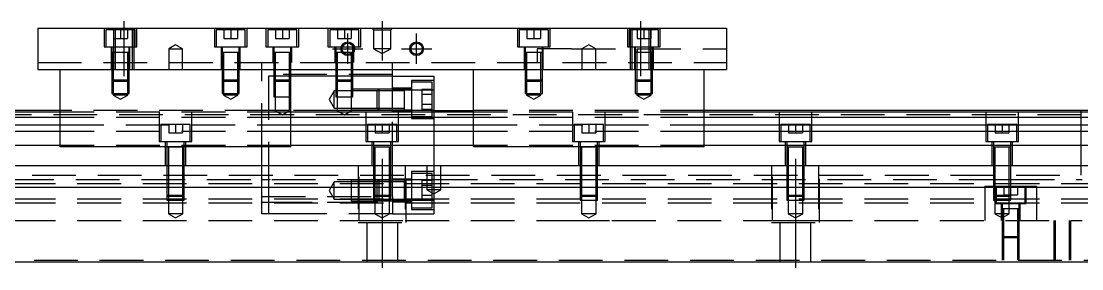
# Model space of a CAD drawing. Extents: x -20 to 752, y -280 to 102.
# Drawn here: x 155.2 to 463.1, y -226.9 to -154.9 of the extents above; entities that cross this region are included whole.
import ezdxf

# ---------------------------------------------------------------- set-up
doc = ezdxf.new("R2010")
doc.units = 0
doc.linetypes.add('CENTER', pattern=[50.8, 31.75, -6.35, 6.35, -6.35])
doc.linetypes.add('DASHED', pattern=[19.05, 12.7, -6.35])
doc.layers.get('0').update_dxf_attribs({"linetype": 'CONTINUOUS'})
doc.layers.add('CENTER', color=1, linetype='CENTER')

msp = doc.modelspace()

# ---------------------------------------------------------------- linework, layer by layer
at = {"color": 7, "linetype": 'CONTINUOUS'}
for p, q in [((160, -156.93), (160, -168.93)), ((160, -156.93), (360, -156.93)), ((360, -156.93), (360, -168.93)), ((248.770162, -164.03), (248.32967, -164.03)), ((251.500006, -164.03), (251.229838, -164.03)), ((160, -168.93), (360, -168.93)), ((166.5, -191.43), (166.5, -168.93)), ((233.5, -191.43), (233.5, -168.93)), ((263, -181.43), (263, -168.93)), ((286.5, -191.43), (286.5, -168.93)), ((353.5, -191.43), (353.5, -168.93)), ((263, -170.93), (275, -170.93)), ((275, -170.93), (275, -181.43)), ((166.5, -181.43), (0, -181.43)), ((166.5, -180.93), (28, -180.93)), ((286.5, -181.43), (233.5, -181.43)), ((275, -180.93), (286.5, -180.93)), ((463, -180.93), (353.5, -180.93)), ((520, -181.43), (353.5, -181.43)), ((463, -180.93), (462.995, -180.93)), ((463, -180.930502), (463, -180.93)), ((463.005, -180.93), (463, -180.93)), ((472, -180.93), (463, -180.93)), ((463, -181.43), (463, -180.93)), ((166.5, -182.969608), (0, -182.969608)), ((286.5, -182.969608), (233.5, -182.969608)), ((520, -182.969608), (353.5, -182.969608)), ((0, -185.090392), (166.5, -185.090392)), ((166.5, -187.000532), (0, -187.000532)), ((233.5, -185.090392), (286.5, -185.090392)), ((286.5, -187.000532), (233.5, -187.000532)), ((353.5, -185.090392), (520, -185.090392)), ((520, -187.000532), (353.5, -187.000532)), ((166.5, -191.111934), (0, -191.111934)), ((233.5, -191.43), (166.5, -191.43)), ((286.5, -191.111934), (233.5, -191.111934)), ((353.5, -191.43), (286.5, -191.43)), ((520, -191.111934), (353.5, -191.111934)), ((0, -196.93), (520, -196.93)), ((274.5, -199.68), (275, -199.68)), ((0, -203.23), (520, -203.23)), ((266.5, -204.019994), (266.5, -203.23)), ((266.5, -207.180006), (266.5, -206.63)), ((0, -224.93), (520, -224.93))]:
    msp.add_line(p, q, dxfattribs=at)
at = {"color": 3, "linetype": 'DASHED'}
for p, q in [((179.25, -156.93), (179.25, -162.43)), ((182.000006, -156.93), (182.000006, -168.93)), ((182.5, -156.93), (182.5, -168.93)), ((187.5, -168.93), (187.5, -156.93)), ((187.999994, -168.93), (187.999994, -156.93)), ((188.75, -162.43), (188.75, -156.93)), ((211.25, -156.93), (211.25, -162.43)), ((220.75, -162.43), (220.75, -156.93)), ((226.25, -156.93), (226.25, -162.43)), ((235.75, -162.43), (235.75, -156.93)), ((244.25, -156.93), (244.25, -162.43)), ((253.75, -162.43), (253.75, -156.93)), ((257.5, -157.43), (257, -156.93)), ((262.5, -157.43), (263, -156.93)), ((299.25, -156.93), (299.25, -162.43)), ((308.75, -162.43), (308.75, -156.93)), ((331.25, -156.93), (331.25, -162.43)), ((332.000006, -156.93), (332.000006, -168.93)), ((332.5, -156.93), (332.5, -168.93)), ((337.5, -168.93), (337.5, -156.93)), ((337.999994, -168.93), (337.999994, -156.93)), ((340.75, -162.43), (340.75, -156.93)), ((188.25, -157.43), (179.75, -157.43)), ((179.75, -157.43), (179.75, -162.43)), ((182, -157.43), (182, -159.93)), ((182, -159.93), (184, -159.93)), ((184, -157.43), (184, -159.93)), ((184, -159.93), (186, -159.93)), ((186, -157.43), (186, -159.93)), ((188.25, -162.43), (188.25, -157.43)), ((220.25, -157.43), (211.75, -157.43)), ((211.75, -157.43), (211.75, -162.43)), ((214, -157.43), (214, -159.93)), ((214, -159.93), (216, -159.93)), ((216, -157.43), (216, -159.93)), ((216, -159.93), (218, -159.93)), ((218, -157.43), (218, -159.93)), ((220.25, -162.43), (220.25, -157.43)), ((235.25, -157.43), (226.75, -157.43)), ((226.75, -157.43), (226.75, -162.43)), ((229, -157.43), (229, -159.93)), ((229, -159.93), (231, -159.93)), ((231, -157.43), (231, -159.93)), ((231, -159.93), (233, -159.93)), ((233, -157.43), (233, -159.93)), ((235.25, -162.43), (235.25, -157.43)), ((253.25, -157.43), (244.75, -157.43)), ((244.75, -157.43), (244.75, -162.43)), ((247, -157.43), (247, -159.93)), ((247, -159.93), (249, -159.93)), ((249, -157.43), (249, -159.93)), ((249, -159.93), (251, -159.93)), ((251, -157.43), (251, -159.93)), ((253.25, -162.43), (253.25, -157.43)), ((257.5, -157.43), (257.5, -162.93)), ((257.5, -157.43), (262.5, -157.43)), ((262.5, -162.93), (262.5, -157.43)), ((308.25, -157.43), (299.75, -157.43)), ((299.75, -157.43), (299.75, -162.43)), ((302, -157.43), (302, -159.93)), ((302, -159.93), (304, -159.93)), ((304, -157.43), (304, -159.93)), ((304, -159.93), (306, -159.93)), ((306, -157.43), (306, -159.93)), ((308.25, -162.43), (308.25, -157.43)), ((340.25, -157.43), (331.75, -157.43)), ((331.75, -157.43), (331.75, -162.43)), ((334, -157.43), (334, -159.93)), ((334, -159.93), (336, -159.93)), ((336, -157.43), (336, -159.93)), ((336, -159.93), (338, -159.93)), ((338, -157.43), (338, -159.93)), ((340.25, -162.43), (340.25, -157.43)), ((179.25, -162.43), (188.75, -162.43)), ((181.25, -162.43), (181.25, -168.93)), ((181.5, -162.43), (181.5, -164.03)), ((186.5, -164.03), (186.5, -162.43)), ((186.75, -168.93), (186.75, -162.43)), ((200, -161.7753), (198, -162.93)), ((198, -162.93), (200, -162.93)), ((198, -162.93), (198, -168.93)), ((202, -162.93), (200, -161.7753)), ((200, -162.93), (202, -162.93)), ((202, -168.93), (202, -162.93)), ((211.25, -162.43), (220.75, -162.43)), ((213.25, -162.43), (213.25, -168.93)), ((213.5, -162.43), (213.5, -164.03)), ((218.5, -164.03), (218.5, -162.43)), ((218.75, -168.93), (218.75, -162.43)), ((226.25, -162.43), (235.75, -162.43)), ((228.25, -162.43), (228.25, -166.93)), ((228.5, -162.43), (228.5, -164.03)), ((233.5, -164.03), (233.5, -162.43)), ((233.75, -166.93), (233.75, -162.43)), ((244.25, -162.43), (253.75, -162.43)), ((246.25, -162.43), (246.25, -166.93)), ((246.5, -162.43), (246.5, -164.03)), ((251.5, -163.617386), (251.5, -162.43)), ((251.75, -166.93), (251.75, -162.43)), ((262.5, -162.93), (257.5, -162.93)), ((257.5, -162.93), (260, -164.373376)), ((260, -164.373376), (262.5, -162.93)), ((299.25, -162.43), (308.75, -162.43)), ((301.25, -162.43), (301.25, -168.93)), ((301.5, -162.43), (301.5, -164.03)), ((305, -162.93), (305, -166.93)), ((315, -162.93), (305, -162.93)), ((306.5, -164.03), (306.5, -162.43)), ((306.75, -168.93), (306.75, -162.43)), ((315, -162.93), (360, -162.93)), ((320, -161.7753), (318, -162.93)), ((318, -162.93), (320, -162.93)), ((318, -162.93), (318, -168.93)), ((322, -162.93), (320, -161.7753)), ((320, -162.93), (322, -162.93)), ((322, -168.93), (322, -162.93)), ((331.25, -162.43), (340.75, -162.43)), ((333.25, -162.43), (333.25, -168.93)), ((333.5, -162.43), (333.5, -164.03)), ((334, -166.93), (334, -162.93)), ((334, -162.93), (334, -164.03)), ((338.5, -164.03), (338.5, -162.43)), ((338.75, -168.93), (338.75, -162.43)), ((181.5, -164.025), (181.5, -164.03)), ((181.5, -164.03), (181.757448, -164.03)), ((181.757468, -164.03), (181.5, -164.03)), ((181.5, -164.03), (181.5, -164.035)), ((181.5, -164.03), (181.5, -168.92998)), ((186.242552, -164.03), (181.757468, -164.03)), ((181.9, -164.03), (181.9, -168.92998)), ((186.1, -168.92998), (186.1, -164.03)), ((186.5, -164.03), (186.242552, -164.03)), ((186.242602, -164.03), (186.5, -164.03)), ((186.5, -164.03), (186.5, -164.025)), ((186.5, -164.035), (186.5, -164.03)), ((186.5, -168.92998), (186.5, -164.03)), ((213.5, -164.025), (213.5, -164.03)), ((213.5, -164.03), (213.757448, -164.03)), ((213.757468, -164.03), (213.5, -164.03)), ((213.5, -164.03), (213.5, -164.035)), ((213.5, -164.03), (213.5, -168.92998)), ((218.242552, -164.03), (213.757468, -164.03)), ((213.9, -164.03), (213.9, -168.92998)), ((218.1, -168.92998), (218.1, -164.03)), ((218.5, -164.03), (218.242552, -164.03)), ((218.242602, -164.03), (218.5, -164.03)), ((218.5, -164.03), (218.5, -164.025)), ((218.5, -164.035), (218.5, -164.03)), ((218.5, -168.92998), (218.5, -164.03)), ((228.5, -164.025), (228.5, -164.03)), ((228.5, -164.03), (228.757448, -164.03)), ((228.757468, -164.03), (228.5, -164.03)), ((228.5, -164.03), (228.5, -166.92998)), ((228.5, -164.03), (228.5, -164.035)), ((233.5, -164.03), (228.757468, -164.03)), ((228.9, -164.03), (228.9, -166.92998)), ((232.5, -164.025), (232.5, -164.03)), ((232.757468, -164.03), (232.5, -164.03)), ((232.5, -164.03), (232.5, -164.035)), ((233.1, -166.92998), (233.1, -164.03)), ((233.5, -164.03), (233.5, -164.025)), ((233.5, -166.92998), (233.5, -164.03)), ((233.5, -164.035), (233.5, -164.03)), ((246.5, -164.025), (246.5, -164.03)), ((246.5, -164.03), (246.757448, -164.03)), ((246.757468, -164.03), (246.5, -164.03)), ((246.5, -164.03), (246.5, -164.035)), ((246.5, -164.03), (246.5, -166.92998)), ((248.329928, -164.03), (246.757468, -164.03)), ((246.9, -164.03), (246.9, -166.92998)), ((248.770318, -164.03), (248.329928, -164.03)), ((251.230084, -164.03), (248.770318, -164.03)), ((251.1, -164.159838), (251.1, -164.03)), ((251.1, -164.60033), (251.1, -164.159838)), ((251.1, -166.92998), (251.1, -164.60033)), ((251.5, -164.03), (251.230084, -164.03)), ((251.242602, -164.03), (251.5, -164.03)), ((251.5, -164.03), (251.5, -163.617386)), ((251.5, -164.03), (251.5, -164.025)), ((251.5, -164.035), (251.5, -164.03)), ((251.5, -164.252876), (251.5, -164.03)), ((251.5, -166.92998), (251.5, -164.252876)), ((301.5, -164.025), (301.5, -164.03)), ((301.757468, -164.03), (301.5, -164.03)), ((301.5, -164.03), (301.5, -164.035)), ((301.5, -164.03), (301.5, -168.92998)), ((306.242552, -164.03), (301.757468, -164.03)), ((301.9, -164.03), (301.9, -168.92998)), ((306.1, -168.92998), (306.1, -164.03)), ((306.5, -164.03), (306.242552, -164.03)), ((306.5, -164.03), (306.5, -164.025)), ((306.5, -164.035), (306.5, -164.03)), ((306.5, -168.92998), (306.5, -164.03)), ((333.5, -164.025), (333.5, -164.03)), ((333.757468, -164.03), (333.5, -164.03)), ((333.5, -164.03), (333.5, -168.92998)), ((333.5, -164.03), (333.5, -164.035)), ((338.242552, -164.03), (333.757468, -164.03)), ((333.9, -164.03), (333.9, -168.92998)), ((338.1, -168.92998), (338.1, -164.03)), ((338.5, -164.03), (338.242552, -164.03)), ((338.5, -164.03), (338.5, -164.025)), ((338.5, -168.92998), (338.5, -164.03)), ((338.5, -164.035), (338.5, -164.03)), ((160, -166.93), (360, -166.93)), ((181.5, -168.93), (181.5, -172.03)), ((181.500006, -168.93), (181.500006, -172.030006)), ((181.9, -168.93), (181.9, -172.43)), ((186.1, -172.43), (186.1, -168.93)), ((186.499994, -172.030006), (186.499994, -168.93)), ((186.5, -172.03), (186.5, -168.93)), ((213.5, -168.93), (213.5, -172.03)), ((213.500006, -168.93), (213.500006, -172.030006)), ((213.9, -168.93), (213.9, -172.43)), ((218.1, -172.43), (218.1, -168.93)), ((218.499994, -172.030006), (218.499994, -168.93)), ((218.5, -172.03), (218.5, -168.93)), ((225, -168.93), (225, -166.93)), ((225, -191.43), (225, -168.93)), ((228.5, -166.93), (228.5, -168.93)), ((228.5, -168.93), (228.5, -172.03)), ((228.500006, -166.93), (228.500006, -168.93)), ((228.500006, -168.93), (228.500006, -172.030006)), ((228.9, -166.93), (228.9, -168.93)), ((228.9, -168.93), (228.9, -172.43)), ((233.1, -168.93), (233.1, -166.93)), ((233.1, -172.43), (233.1, -168.93)), ((233.499994, -168.93), (233.499994, -166.93)), ((233.499994, -172.030006), (233.499994, -168.93)), ((233.5, -168.93), (233.5, -166.93)), ((233.5, -172.03), (233.5, -168.93)), ((246.5, -166.93), (246.5, -168.93)), ((246.5, -168.93), (246.5, -172.03)), ((246.500006, -166.93), (246.500006, -168.93)), ((246.500006, -168.93), (246.500006, -172.030006)), ((246.9, -166.93), (251.1, -166.93)), ((246.9, -166.93), (246.9, -168.93)), ((246.9, -168.93), (246.9, -172.43)), ((251.1, -168.93), (251.1, -166.93)), ((251.1, -172.43), (251.1, -168.93)), ((251.499994, -168.93), (251.499994, -166.93)), ((251.499994, -172.030006), (251.499994, -168.93)), ((251.5, -168.93), (251.5, -166.93)), ((251.5, -172.03), (251.5, -168.93)), ((263, -168.93), (263, -166.93)), ((301.5, -168.93), (301.5, -172.03)), ((301.500006, -168.93), (301.500006, -172.030006)), ((301.9, -168.93), (301.9, -172.43)), ((306.1, -172.43), (306.1, -168.93)), ((306.499994, -172.030006), (306.499994, -168.93)), ((306.5, -172.03), (306.5, -168.93)), ((333.5, -168.93), (333.5, -172.03)), ((333.500006, -168.93), (333.500006, -172.030006)), ((333.9, -168.93), (333.9, -172.43)), ((338.1, -172.43), (338.1, -168.93)), ((338.499994, -172.030006), (338.499994, -168.93)), ((338.5, -172.03), (338.5, -168.93)), ((181.5, -172.03), (186.5, -172.03)), ((181.5, -172.03), (181.9, -172.43)), ((181.500006, -172.03002), (181.500006, -175.93)), ((186.1, -172.43), (181.9, -172.43)), ((181.9, -172.43002), (181.9, -175.93)), ((186.1, -172.43), (186.5, -172.03)), ((186.1, -175.93), (186.1, -172.43002)), ((186.499994, -175.93), (186.499994, -172.03002)), ((213.5, -172.03), (218.5, -172.03)), ((213.5, -172.03), (213.9, -172.43)), ((213.500006, -172.03002), (213.500006, -175.93)), ((218.1, -172.43), (213.9, -172.43)), ((213.9, -172.43002), (213.9, -175.93)), ((218.1, -172.43), (218.5, -172.03)), ((218.1, -175.93), (218.1, -172.43002)), ((218.499994, -175.93), (218.499994, -172.03002)), ((263, -170.43), (225, -170.43)), ((227, -170.93), (227, -196.93)), ((228.5, -170.93), (227, -170.93)), ((228.9, -170.93), (228.5, -170.93)), ((228.5, -172.03), (233.499994, -172.03)), ((228.5, -172.03), (228.9, -172.43)), ((228.500006, -172.03002), (228.500006, -176.93)), ((232.5, -170.93), (228.9, -170.93)), ((232.500006, -172.43), (228.9, -172.43)), ((228.9, -172.43002), (228.9, -176.93)), ((232.9, -170.93), (232.5, -170.93)), ((233.1, -172.43), (232.500006, -172.43)), ((233.1, -170.93), (232.9, -170.93)), ((233.5, -170.93), (233.1, -170.93)), ((233.1, -172.43), (233.5, -172.03)), ((233.1, -176.93), (233.1, -172.43002)), ((233.499994, -172.43), (233.499994, -172.03002)), ((233.499994, -175.93), (233.499994, -172.43)), ((237.1, -170.93), (233.5, -170.93)), ((237.5, -170.93), (237.1, -170.93)), ((246.5, -170.93), (237.5, -170.93)), ((246.9, -170.93), (246.5, -170.93)), ((246.5, -172.03), (251.5, -172.03)), ((246.5, -172.03), (246.9, -172.43)), ((246.500006, -172.03002), (246.500006, -176.93)), ((251.1, -170.93), (246.9, -170.93)), ((251.1, -172.43), (246.9, -172.43)), ((246.9, -172.43002), (246.9, -176.93)), ((251.5, -170.93), (251.1, -170.93)), ((251.1, -172.43), (251.5, -172.03)), ((251.1, -176.93), (251.1, -172.43002)), ((251.499994, -176.93), (251.499994, -172.03002)), ((252.5, -170.93), (251.5, -170.93)), ((263, -170.93), (252.5, -170.93)), ((268.5, -172.18), (268.5, -183.18)), ((275, -172.18), (268.5, -172.18)), ((301.5, -172.03), (306.5, -172.03)), ((301.5, -172.03), (301.9, -172.43)), ((301.500006, -172.03002), (301.500006, -175.93)), ((306.1, -172.43), (301.9, -172.43)), ((301.9, -172.43002), (301.9, -175.93)), ((306.1, -172.43), (306.5, -172.03)), ((306.1, -175.93), (306.1, -172.43002)), ((306.499994, -175.93), (306.499994, -172.03002)), ((333.5, -172.03), (338.5, -172.03)), ((333.5, -172.03), (333.9, -172.43)), ((333.500006, -172.03002), (333.500006, -175.93)), ((338.1, -172.43), (333.9, -172.43)), ((333.9, -172.43002), (333.9, -175.93)), ((338.1, -172.43), (338.5, -172.03)), ((338.1, -175.93), (338.1, -172.43002)), ((338.499994, -175.93), (338.499994, -172.03002)), ((246, -175.18), (244.556624, -177.68)), ((246, -180.18), (246, -175.18)), ((251, -175.18), (246, -175.18)), ((251, -174.680006), (251, -176.798124)), ((251.499994, -174.680006), (251, -174.680006)), ((258.49998, -175.18), (251, -175.18)), ((252.5, -174.680006), (251.499994, -174.680006)), ((258.99998, -174.680006), (252.5, -174.680006)), ((259, -174.68), (258.5, -175.18)), ((258.5, -180.18), (258.5, -175.18)), ((263, -175.18), (258.5, -175.18)), ((263, -174.680006), (258.999994, -174.680006)), ((259, -174.68), (259, -180.68)), ((263, -174.68), (259, -174.68)), ((268.5, -174.38), (263, -174.38)), ((263, -174.93), (267.5, -174.93)), ((266.5, -174.68), (263.00002, -174.68)), ((266.5, -175.18), (263.00002, -175.18)), ((266.5, -174.68), (266.495, -174.68)), ((266.5, -175.029602), (266.5, -174.68)), ((266.505, -174.68), (266.5, -174.68)), ((267.5, -174.68), (266.5, -174.68)), ((266.5, -177.51997), (266.5, -175.029602)), ((268.5, -174.68), (267.5, -174.68)), ((267.5, -174.93), (275, -174.93)), ((274.5, -172.68), (268.5, -172.68)), ((271.5, -174.793248), (271.5, -176.236624)), ((274.5, -174.793248), (271.5, -174.793248)), ((274.5, -182.68), (274.5, -172.68)), ((181.500006, -175.93), (186.499994, -175.93)), ((181.9, -175.93), (181.9, -176.43)), ((186.1, -176.43), (181.9, -176.43)), ((181.9, -176.43), (184, -177.642436)), ((184, -177.642436), (186.1, -176.43)), ((186.1, -176.43), (186.1, -175.93)), ((213.500006, -175.93), (218.499994, -175.93)), ((213.9, -175.93), (213.9, -176.43)), ((218.1, -176.43), (213.9, -176.43)), ((213.9, -176.43), (216, -177.642436)), ((216, -177.642436), (218.1, -176.43)), ((218.1, -176.43), (218.1, -175.93)), ((228.500006, -176.93), (233.499994, -176.93)), ((228.9, -176.93), (228.9, -180.93)), ((233.1, -180.93), (233.1, -176.93)), ((233.499994, -176.93), (233.499994, -175.93)), ((244.556624, -177.68), (246, -180.18)), ((246.500006, -176.93), (251.499994, -176.93)), ((246.9, -176.93), (246.9, -180.93)), ((251, -176.798124), (251, -176.933818)), ((251, -176.933818), (251, -180.679994)), ((251.1, -180.93), (251.1, -176.93)), ((266.5, -177.88006), (266.5, -177.51997)), ((266.5, -180.33035), (266.5, -177.88006)), ((274.5, -176.236624), (271.5, -176.236624)), ((271.5, -176.236624), (271.5, -179.123376)), ((301.500006, -175.93), (306.499994, -175.93)), ((301.9, -175.93), (301.9, -176.43)), ((306.1, -176.43), (301.9, -176.43)), ((301.9, -176.43), (304, -177.642436)), ((304, -177.642436), (306.1, -176.43)), ((306.1, -176.43), (306.1, -175.93)), ((333.500006, -175.93), (338.499994, -175.93)), ((333.9, -175.93), (333.9, -176.43)), ((338.1, -176.43), (333.9, -176.43)), ((333.9, -176.43), (336, -177.642436)), ((336, -177.642436), (338.1, -176.43)), ((338.1, -176.43), (338.1, -175.93)), ((227, -180.93), (166.5, -180.93)), ((233.5, -181.43), (166.5, -181.43)), ((195.25, -181.43), (195.25, -189.93)), ((204.75, -189.93), (204.75, -181.43)), ((228.9, -180.93), (227, -180.93)), ((233.1, -180.93), (228.9, -180.93)), ((228.9, -180.93), (231, -182.142436)), ((231, -182.142436), (233.1, -180.93)), ((246.9, -180.93), (233.1, -180.93)), ((246, -180.18), (251, -180.18)), ((251.1, -180.93), (246.9, -180.93)), ((246.9, -180.93), (249, -182.142436)), ((249, -182.142436), (251.1, -180.93)), ((251, -180.18), (258.49998, -180.18)), ((251, -180.679994), (258.99998, -180.679994)), ((263, -180.93), (251.1, -180.93)), ((255.25, -181.43), (255.25, -189.93)), ((258.5, -180.18), (263, -180.18)), ((258.5, -180.18), (259, -180.68)), ((259, -180.679994), (263, -180.679994)), ((259, -180.68), (263, -180.68)), ((267.5, -180.93), (263, -180.93)), ((263, -180.98), (268.5, -180.98)), ((263, -196.93), (263, -181.43)), ((263.00002, -180.18), (266.5, -180.18)), ((263.00002, -180.68), (266.5, -180.68)), ((264.75, -189.93), (264.75, -181.43)), ((266.495, -180.68), (266.5, -180.68)), ((266.5, -180.68), (266.5, -180.33035)), ((266.5, -180.68), (266.505, -180.68)), ((266.5, -180.68), (267.5, -180.68)), ((267.5, -180.68), (268.5, -180.68)), ((268.5, -180.93), (267.5, -180.93)), ((275, -180.93), (268.5, -180.93)), ((271.5, -179.123376), (271.5, -180.566752)), ((274.5, -179.123376), (271.5, -179.123376)), ((274.5, -180.566752), (271.5, -180.566752)), ((275, -181.43), (275, -191.43)), ((353.5, -180.93), (286.5, -180.93)), ((353.5, -181.43), (286.5, -181.43)), ((315.25, -181.43), (315.25, -189.93)), ((324.75, -189.93), (324.75, -181.43)), ((375.25, -181.43), (375.25, -189.93)), ((384.75, -189.93), (384.75, -181.43)), ((435.25, -181.43), (435.25, -189.93)), ((444.75, -189.93), (444.75, -181.43)), ((463, -191.130066), (463, -181.43)), ((463, -182.18), (25, -182.18)), ((233.5, -182.969608), (166.5, -182.969608)), ((268.5, -182.68), (274.5, -182.68)), ((268.5, -183.18), (275, -183.18)), ((353.5, -182.969608), (286.5, -182.969608)), ((166.5, -185.090392), (233.5, -185.090392)), ((233.5, -187.000532), (166.5, -187.000532)), ((204.25, -184.93), (195.75, -184.93)), ((195.75, -184.93), (195.75, -189.93)), ((198, -184.93), (198, -187.43)), ((198, -187.43), (200, -187.43)), ((200, -184.93), (200, -187.43)), ((200, -187.43), (202, -187.43)), ((202, -184.93), (202, -187.43)), ((204.25, -189.93), (204.25, -184.93)), ((264.25, -184.93), (255.75, -184.93)), ((255.75, -184.93), (255.75, -189.93)), ((258, -184.93), (258, -187.43)), ((258, -187.43), (260, -187.43)), ((260, -184.93), (260, -187.43)), ((260, -187.43), (262, -187.43)), ((262, -184.93), (262, -187.43)), ((264.25, -189.93), (264.25, -184.93)), ((286.5, -185.090392), (353.5, -185.090392)), ((353.5, -187.000532), (286.5, -187.000532)), ((324.25, -184.93), (315.75, -184.93)), ((315.75, -184.93), (315.75, -189.93)), ((318, -184.93), (318, -187.43)), ((318, -187.43), (320, -187.43)), ((320, -184.93), (320, -187.43)), ((320, -187.43), (322, -187.43)), ((322, -184.93), (322, -187.43)), ((324.25, -189.93), (324.25, -184.93)), ((384.25, -184.93), (375.75, -184.93)), ((375.75, -184.93), (375.75, -189.93)), ((378, -184.93), (378, -187.43)), ((378, -187.43), (380, -187.43)), ((380, -184.93), (380, -187.43)), ((380, -187.43), (382, -187.43)), ((382, -184.93), (382, -187.43)), ((384.25, -189.93), (384.25, -184.93)), ((444.25, -184.93), (435.75, -184.93)), ((435.75, -184.93), (435.75, -189.93)), ((438, -184.93), (438, -187.43)), ((438, -187.43), (440, -187.43)), ((440, -184.93), (440, -187.43)), ((440, -187.43), (442, -187.43)), ((442, -184.93), (442, -187.43)), ((444.25, -189.93), (444.25, -184.93)), ((195.25, -189.93), (204.75, -189.93)), ((197, -189.93), (197, -196.93)), ((197.5, -189.93), (197.5, -191.53)), ((202.5, -191.53), (202.5, -189.93)), ((203, -196.93), (203, -189.93)), ((255.25, -189.93), (264.75, -189.93)), ((257, -189.93), (257, -196.93)), ((257.5, -189.93), (257.5, -191.53)), ((262.5, -191.53), (262.5, -189.93)), ((263, -196.93), (263, -189.93)), ((315.25, -189.93), (324.75, -189.93)), ((317, -189.93), (317, -196.93)), ((317.5, -189.93), (317.5, -191.53)), ((322.5, -191.53), (322.5, -189.93)), ((323, -196.93), (323, -189.93)), ((375.25, -189.93), (384.75, -189.93)), ((377, -189.93), (377, -196.93)), ((377.5, -189.93), (377.5, -191.53)), ((382.5, -191.53), (382.5, -189.93)), ((383, -196.93), (383, -189.93)), ((435.25, -189.93), (444.75, -189.93)), ((437, -189.93), (437, -196.93)), ((437.5, -189.93), (437.5, -191.53)), ((442.5, -191.53), (442.5, -189.93)), ((443, -196.93), (443, -189.93)), ((233.5, -191.111934), (166.5, -191.111934)), ((197.5, -191.525), (197.5, -191.53)), ((197.757468, -191.53), (197.5, -191.53)), ((197.5, -191.53), (197.5, -191.535)), ((197.5, -191.53), (197.5, -196.92998)), ((202.242552, -191.53), (197.757468, -191.53)), ((197.9, -191.53), (197.9, -196.92998)), ((202.1, -196.92998), (202.1, -191.53)), ((202.5, -191.53), (202.242552, -191.53)), ((202.5, -191.53), (202.5, -191.525)), ((202.5, -191.535), (202.5, -191.53)), ((202.5, -196.92998), (202.5, -191.53)), ((225, -196.93), (225, -191.43)), ((257.5, -191.525), (257.5, -191.53)), ((257.757468, -191.53), (257.5, -191.53)), ((257.5, -191.53), (257.5, -191.535)), ((257.5, -191.53), (257.5, -196.92998)), ((262.242552, -191.53), (257.757468, -191.53)), ((257.9, -191.53), (257.9, -196.92998)), ((262.1, -196.92998), (262.1, -191.53)), ((262.5, -191.53), (262.242552, -191.53)), ((262.5, -191.53), (262.5, -191.525)), ((262.5, -191.535), (262.5, -191.53)), ((262.5, -196.92998), (262.5, -191.53)), ((275, -191.43), (275, -196.93)), ((353.5, -191.111934), (286.5, -191.111934)), ((317.5, -191.525), (317.5, -191.53)), ((317.757468, -191.53), (317.5, -191.53)), ((317.5, -191.53), (317.5, -191.535)), ((317.5, -191.53), (317.5, -196.92998)), ((322.242552, -191.53), (317.757468, -191.53)), ((317.9, -191.53), (317.9, -196.92998)), ((322.1, -196.92998), (322.1, -191.53)), ((322.5, -191.53), (322.242552, -191.53)), ((322.5, -191.53), (322.5, -191.525)), ((322.5, -191.535), (322.5, -191.53)), ((322.5, -196.92998), (322.5, -191.53)), ((377.5, -191.525), (377.5, -191.53)), ((377.757468, -191.53), (377.5, -191.53)), ((377.5, -191.53), (377.5, -191.535)), ((377.5, -191.53), (377.5, -196.92998)), ((382.242552, -191.53), (377.757468, -191.53)), ((377.9, -191.53), (377.9, -196.92998)), ((382.1, -196.92998), (382.1, -191.53)), ((382.5, -191.53), (382.242552, -191.53)), ((382.5, -191.53), (382.5, -191.525)), ((382.5, -191.535), (382.5, -191.53)), ((382.5, -196.92998), (382.5, -191.53)), ((437.5, -191.525), (437.5, -191.53)), ((437.757468, -191.53), (437.5, -191.53)), ((437.5, -191.53), (437.5, -191.535)), ((437.5, -191.53), (437.5, -196.92998)), ((442.242552, -191.53), (437.757468, -191.53)), ((437.9, -191.53), (437.9, -196.92998)), ((442.1, -196.92998), (442.1, -191.53)), ((442.5, -191.53), (442.242552, -191.53)), ((442.5, -191.53), (442.5, -191.525)), ((442.5, -191.535), (442.5, -191.53)), ((442.5, -196.92998), (442.5, -191.53)), ((463, -199.68), (463, -191.130066)), ((197.5, -196.93), (197.5, -203.23)), ((197.500006, -196.93), (197.500006, -203.23)), ((197.9, -196.93), (197.9, -203.23)), ((202.1, -203.23), (202.1, -196.93)), ((202.499994, -203.23), (202.499994, -196.93)), ((202.5, -203.23), (202.5, -196.93)), ((225, -203.23), (225, -196.93)), ((227, -196.93), (227, -203.23)), ((253, -196.93), (253, -213.43)), ((253.291796, -212.93), (253.291796, -196.93)), ((257.5, -196.93), (257.5, -203.23)), ((257.500006, -196.93), (257.500006, -203.23)), ((257.9, -196.93), (257.9, -203.23)), ((262.1, -203.23), (262.1, -196.93)), ((262.499994, -203.23), (262.499994, -196.93)), ((262.5, -203.23), (262.5, -196.93)), ((263, -203.23), (263, -196.93)), ((266.708204, -196.93), (266.708204, -212.93)), ((267, -213.43), (267, -196.93)), ((273, -196.93), (273, -203.93)), ((275, -196.93), (275, -203.23)), ((277, -203.93), (277, -196.93)), ((317.5, -196.93), (317.5, -203.23)), ((317.500006, -196.93), (317.500006, -203.23)), ((317.9, -196.93), (317.9, -203.23)), ((322.1, -203.23), (322.1, -196.93)), ((322.499994, -203.23), (322.499994, -196.93)), ((322.5, -203.23), (322.5, -196.93)), ((373, -196.93), (373, -213.43)), ((373.291796, -212.93), (373.291796, -196.93)), ((377.5, -196.93), (377.5, -203.23)), ((377.500006, -196.93), (377.500006, -203.23)), ((377.9, -196.93), (377.9, -203.23)), ((382.1, -203.23), (382.1, -196.93)), ((382.499994, -203.23), (382.499994, -196.93)), ((382.5, -203.23), (382.5, -196.93)), ((386.708204, -196.93), (386.708204, -212.93)), ((387, -213.43), (387, -196.93)), ((437.5, -196.93), (437.5, -203.23)), ((437.500006, -196.93), (437.500006, -203.23)), ((437.9, -196.93), (437.9, -203.23)), ((442.1, -203.23), (442.1, -196.93)), ((442.499994, -203.23), (442.499994, -196.93)), ((442.5, -203.23), (442.5, -196.93)), ((25, -199.68), (463, -199.68)), ((268.5, -198.68), (268.5, -209.68)), ((275, -198.68), (268.5, -198.68)), ((274.5, -199.18), (268.5, -199.18)), ((274.5, -203.23), (274.5, -199.18)), ((0, -202.08), (520, -202.08)), ((56.708204, -200.93), (225, -200.93)), ((197.5, -200.93), (197.9, -200.93)), ((197.5, -203.23), (197.5, -205.53)), ((197.500006, -203.23), (197.500006, -205.530006)), ((197.9, -200.93), (202.1, -200.93)), ((197.9, -203.23), (197.9, -205.93)), ((202.1, -200.93), (202.5, -200.93)), ((202.1, -205.93), (202.1, -203.23)), ((202.499994, -205.530006), (202.499994, -203.23)), ((202.5, -205.53), (202.5, -203.23)), ((225, -200.93), (227, -200.93)), ((225, -205.93), (225, -203.23)), ((227, -200.93), (227.5, -200.93)), ((227, -203.23), (227, -206.63)), ((227.9, -200.93), (263, -200.93)), ((246, -201.68), (244.556624, -204.18)), ((246, -206.68), (246, -201.68)), ((251, -201.68), (246, -201.68)), ((251, -201.180006), (251, -206.63)), ((258.99998, -201.180006), (251, -201.180006)), ((258.49998, -201.68), (251, -201.68)), ((257.5, -200.93), (257.9, -200.93)), ((257.5, -203.23), (257.5, -205.53)), ((257.500006, -203.23), (257.500006, -205.530006)), ((257.9, -200.93), (262.1, -200.93)), ((257.9, -203.23), (257.9, -205.93)), ((259, -201.18), (258.5, -201.68)), ((258.5, -206.63), (258.5, -201.68)), ((263, -201.68), (258.5, -201.68)), ((259, -201.18), (259, -206.63)), ((263, -201.18), (259, -201.18)), ((263, -201.180006), (259, -201.180006)), ((262.1, -200.93), (262.5, -200.93)), ((262.1, -205.93), (262.1, -203.23)), ((262.499994, -205.530006), (262.499994, -203.23)), ((262.5, -205.53), (262.5, -203.23)), ((268.5, -200.88), (263, -200.88)), ((263, -200.93), (268.5, -200.93)), ((263, -205.93), (263, -203.23)), ((266.5, -201.18), (263.00002, -201.18)), ((266.5, -201.68), (263.00002, -201.68)), ((266.5, -201.18), (266.495, -201.18)), ((266.5, -201.529602), (266.5, -201.18)), ((266.505, -201.18), (266.5, -201.18)), ((268.5, -201.18), (266.5, -201.18)), ((266.5, -203.22972), (266.5, -201.529602)), ((266.5, -204.01997), (266.5, -203.22972)), ((268.5, -200.93), (274.5, -200.93)), ((271.5, -201.293248), (271.5, -202.736624)), ((274.5, -201.293248), (271.5, -201.293248)), ((274.5, -202.736624), (271.5, -202.736624)), ((271.5, -202.736624), (271.5, -205.623376)), ((274.5, -200.93), (275, -200.93)), ((274.5, -206.63), (274.5, -203.23)), ((275, -200.93), (437.5, -200.93)), ((275, -203.23), (275, -206.63)), ((317.5, -200.93), (317.9, -200.93)), ((317.5, -203.23), (317.5, -205.53)), ((317.500006, -203.23), (317.500006, -205.530006)), ((317.9, -200.93), (322.1, -200.93)), ((317.9, -203.23), (317.9, -205.93)), ((322.1, -200.93), (322.5, -200.93)), ((322.1, -205.93), (322.1, -203.23)), ((322.499994, -205.530006), (322.499994, -203.23)), ((322.5, -205.53), (322.5, -203.23)), ((377.5, -200.93), (377.9, -200.93)), ((377.5, -203.23), (377.5, -205.53)), ((377.500006, -203.23), (377.500006, -205.530006)), ((377.9, -200.93), (382.1, -200.93)), ((377.9, -203.23), (377.9, -205.93)), ((382.1, -200.93), (382.5, -200.93)), ((382.1, -205.93), (382.1, -203.23)), ((382.499994, -205.530006), (382.499994, -203.23)), ((382.5, -205.53), (382.5, -203.23)), ((435, -202.93), (437.5, -202.93)), ((435, -202.93), (435, -203.23)), ((435, -203.23), (435, -206.63)), ((437.5, -200.93), (437.9, -200.93)), ((437.5, -202.93), (437.9, -202.93)), ((437.5, -203.23), (437.5, -205.53)), ((437.500006, -203.23), (437.500006, -205.530006)), ((437.9, -200.93), (442.1, -200.93)), ((437.9, -202.93), (442.1, -202.93)), ((437.9, -203.23), (437.9, -205.93)), ((438, -202.93), (438, -207.93)), ((438.25, -202.93), (438.25, -203.23)), ((438.25, -203.23), (438.25, -205.93)), ((440.5, -202.93), (440.5, -205.43)), ((442.1, -200.93), (442.5, -200.93)), ((442.1, -202.93), (442.5, -202.93)), ((442.1, -205.93), (442.1, -203.23)), ((442.499994, -205.530006), (442.499994, -203.23)), ((442.5, -200.93), (463.005, -200.93)), ((442.5, -202.93), (450, -202.93)), ((442.5, -205.53), (442.5, -203.23)), ((444.5, -202.93), (444.5, -205.43)), ((446.75, -203.23), (446.75, -202.93)), ((446.75, -206.63), (446.75, -203.23)), ((447, -207.93), (447, -202.93)), ((450, -202.93), (450, -203.23)), ((450, -203.23), (450, -206.63)), ((462.995, -200.93), (463.291796, -200.93)), ((197.5, -205.53), (202.5, -205.53)), ((197.5, -205.53), (197.9, -205.93)), ((197.500006, -205.53002), (197.500006, -206.63)), ((202.1, -205.93), (197.9, -205.93)), ((197.9, -205.93002), (197.9, -206.93)), ((202.1, -205.93), (202.5, -205.53)), ((202.1, -206.93), (202.1, -205.93002)), ((202.499994, -206.63), (202.499994, -205.53002)), ((225, -206.63), (225, -205.93)), ((225, -205.93), (263, -205.93)), ((244.556624, -204.18), (246, -206.68)), ((257.5, -205.53), (262.5, -205.53)), ((257.5, -205.53), (257.9, -205.93)), ((257.500006, -205.53002), (257.500006, -206.63)), ((262.1, -205.93), (257.9, -205.93)), ((257.9, -205.93002), (257.9, -206.93)), ((262.1, -205.93), (262.5, -205.53)), ((262.1, -206.93), (262.1, -205.93002)), ((262.499994, -206.63), (262.499994, -205.53002)), ((263, -205.93), (263, -206.63)), ((266.5, -204.38006), (266.5, -204.01997)), ((266.5, -206.630124), (266.5, -204.38006)), ((271.5, -205.623376), (271.5, -207.066752)), ((274.5, -205.623376), (271.5, -205.623376)), ((277, -203.93), (273, -203.93)), ((277, -203.93), (273, -203.93)), ((273, -203.93), (275, -205.0847)), ((275, -205.0847), (277, -203.93)), ((275, -205.0847), (277, -203.93)), ((317.5, -205.53), (322.5, -205.53)), ((317.5, -205.53), (317.9, -205.93)), ((317.500006, -205.53002), (317.500006, -206.63)), ((322.1, -205.93), (317.9, -205.93)), ((317.9, -205.93002), (317.9, -206.93)), ((322.1, -205.93), (322.5, -205.53)), ((322.1, -206.93), (322.1, -205.93002)), ((322.499994, -206.63), (322.499994, -205.53002)), ((377.5, -205.53), (382.5, -205.53)), ((377.5, -205.53), (377.9, -205.93)), ((377.500006, -205.53002), (377.500006, -206.63)), ((382.1, -205.93), (377.9, -205.93)), ((377.9, -205.93002), (377.9, -206.93)), ((382.1, -205.93), (382.5, -205.53)), ((382.1, -206.93), (382.1, -205.93002)), ((382.499994, -206.63), (382.499994, -205.53002)), ((437.5, -205.53), (442.5, -205.53)), ((437.5, -205.53), (437.9, -205.93)), ((437.500006, -205.53002), (437.500006, -206.63)), ((442.1, -205.93), (437.9, -205.93)), ((437.9, -205.93002), (437.9, -206.93)), ((438.25, -205.93), (438.25, -206.63)), ((440.5, -205.43), (442.5, -205.43)), ((442.1, -205.93), (442.5, -205.53)), ((442.1, -206.93), (442.1, -205.93002)), ((442.499994, -206.63), (442.499994, -205.53002)), ((442.5, -205.43), (444.5, -205.43)), ((0, -206.63), (520, -206.63)), ((0, -207.78), (520, -207.78)), ((197.500006, -206.63), (197.500006, -206.93)), ((197.500006, -206.93), (202.499994, -206.93)), ((197.9, -206.93), (197.9, -210.93)), ((202.1, -210.93), (202.1, -206.93)), ((202.499994, -206.93), (202.499994, -206.63)), ((225, -210.93), (225, -206.63)), ((225, -207.55077), (263, -207.55077)), ((225, -207.55077), (227, -207.55077)), ((227, -206.63), (227, -210.93)), ((227, -207.55077), (263, -207.55077)), ((246, -206.68), (251, -206.68)), ((251, -206.63), (251, -207.179994)), ((251, -206.68), (258.49998, -206.68)), ((251, -207.179994), (258.99998, -207.179994)), ((257.500006, -206.63), (257.500006, -206.93)), ((257.500006, -206.93), (262.499994, -206.93)), ((257.9, -206.93), (257.9, -210.93)), ((258.5, -206.68), (258.5, -206.63)), ((258.5, -206.68), (263, -206.68)), ((258.5, -206.68), (259, -207.18)), ((258.999994, -207.179994), (263, -207.179994)), ((259, -206.63), (259, -207.18)), ((259, -207.18), (263, -207.18)), ((262.1, -210.93), (262.1, -206.93)), ((262.499994, -206.93), (262.499994, -206.63)), ((263, -206.63), (263, -210.93)), ((263, -206.93), (275, -206.93)), ((263, -207.48), (268.5, -207.48)), ((263.00002, -206.68), (266.5, -206.68)), ((263.00002, -207.18), (266.5, -207.18)), ((266.495, -207.18), (266.5, -207.18)), ((266.5, -206.83035), (266.5, -206.630124)), ((266.5, -207.18), (266.5, -206.83035)), ((266.5, -207.18), (266.505, -207.18)), ((266.5, -207.18), (268.5, -207.18)), ((268.5, -209.18), (274.5, -209.18)), ((274.5, -207.066752), (271.5, -207.066752)), ((274.5, -209.18), (274.5, -206.63)), ((275, -206.63), (275, -206.93)), ((275, -206.93), (275, -210.93)), ((317.500006, -206.63), (317.500006, -206.93)), ((317.500006, -206.93), (322.499994, -206.93)), ((317.9, -206.93), (317.9, -210.93)), ((322.1, -210.93), (322.1, -206.93)), ((322.499994, -206.93), (322.499994, -206.63)), ((377.500006, -206.63), (377.500006, -206.93)), ((377.500006, -206.93), (382.499994, -206.93)), ((377.9, -206.93), (377.9, -210.93)), ((382.1, -210.93), (382.1, -206.93)), ((382.499994, -206.93), (382.499994, -206.63)), ((435, -206.63), (435, -212.93)), ((437.500006, -206.63), (437.500006, -206.93)), ((437.500006, -206.93), (442.499994, -206.93)), ((437.9, -206.93), (437.9, -210.93)), ((438, -207.93), (447, -207.93)), ((438.25, -206.63), (438.25, -206.93)), ((438.25, -206.93), (438.25, -207.93)), ((439.75, -207.93), (439.75, -212.93)), ((440, -207.93), (440, -209.53)), ((442.1, -210.93), (442.1, -206.93)), ((442.499994, -206.93), (442.499994, -206.63)), ((445, -209.53), (445, -207.93)), ((445.25, -212.93), (445.25, -207.93)), ((446.75, -207.93), (446.75, -206.63)), ((450, -206.63), (450, -212.93)), ((202.1, -210.93), (197.9, -210.93)), ((197.9, -210.93), (200, -212.142436)), ((200, -212.142436), (202.1, -210.93)), ((227.9, -210.93), (225, -210.93)), ((232.1, -210.93), (227.9, -210.93)), ((263, -210.93), (232.1, -210.93)), ((262.1, -210.93), (257.9, -210.93)), ((257.9, -210.93), (260, -212.142436)), ((260, -212.142436), (262.1, -210.93)), ((263, -210.93), (275, -210.93)), ((268.5, -209.68), (275, -209.68)), ((322.1, -210.93), (317.9, -210.93)), ((317.9, -210.93), (320, -212.142436)), ((320, -212.142436), (322.1, -210.93)), ((382.1, -210.93), (377.9, -210.93)), ((377.9, -210.93), (380, -212.142436)), ((380, -212.142436), (382.1, -210.93)), ((442.1, -210.93), (437.9, -210.93)), ((437.9, -210.93), (440, -212.142436)), ((440, -209.525), (440, -209.53)), ((440, -209.53), (440.257448, -209.53)), ((440.257468, -209.53), (440, -209.53)), ((440, -209.53), (440, -212.92998)), ((440, -209.53), (440, -209.535)), ((440, -212.142436), (442.1, -210.93)), ((444.742552, -209.53), (440.257468, -209.53)), ((440.4, -209.53), (440.4, -212.92998)), ((444.6, -212.92998), (444.6, -209.53)), ((445, -209.53), (444.742552, -209.53)), ((444.742602, -209.53), (445, -209.53)), ((445, -209.53), (445, -209.525)), ((445, -212.92998), (445, -209.53)), ((445, -209.535), (445, -209.53)), ((0, -212.93), (313.291796, -212.93)), ((253, -213.43), (267, -213.43)), ((253.291796, -212.93), (266.708204, -212.93)), ((255.5, -213.43), (255.5, -224.93)), ((264.5, -224.93), (264.5, -213.43)), ((313.291796, -212.93), (326.708204, -212.93)), ((313.291796, -212.93), (326.708204, -212.93)), ((326.708204, -212.93), (463.291796, -212.93)), ((373, -213.43), (387, -213.43)), ((373.291796, -212.93), (386.708204, -212.93)), ((375.5, -213.43), (375.5, -224.93)), ((384.5, -224.93), (384.5, -213.43)), ((440, -212.93), (440, -217.53)), ((440.000006, -212.93), (440.000006, -217.530006)), ((440.4, -212.93), (440.4, -217.93)), ((444.6, -217.93), (444.6, -212.93)), ((444.999994, -217.530006), (444.999994, -212.93)), ((445, -217.53), (445, -212.93)), ((455.000006, -212.93), (455.000006, -224.43)), ((455.4, -212.93), (455.4, -224.43)), ((459.6, -224.43), (459.6, -212.93)), ((459.999994, -224.43), (459.999994, -212.93)), ((440, -217.53), (445, -217.53)), ((440, -217.53), (440.4, -217.93)), ((440.000006, -217.53002), (440.000006, -224.43)), ((444.6, -217.93), (440.4, -217.93)), ((440.4, -217.93002), (440.4, -224.43)), ((444.6, -217.93), (445, -217.53)), ((444.6, -224.43), (444.6, -217.93002)), ((444.999994, -224.43), (444.999994, -217.53002)), ((6.499992, -224.43), (520, -224.43))]:
    msp.add_line(p, q, dxfattribs=at)
at = {"color": 3, "linetype": 'CONTINUOUS'}
for centre in [(250, -162.93), (270, -162.93)]:
    msp.add_circle(centre, 2, dxfattribs=at)
at = {"color": 7, "linetype": 'CONTINUOUS'}
for centre in [(250, -162.93), (270, -162.93)]:
    msp.add_circle(centre, 1.65, dxfattribs=at)
at = {"layer": 'CENTER', "color": 1, "linetype": 'CENTER'}
for p, q in [((185, -154.93), (185, -170.93)), ((260, -154.93), (260, -166.373376)), ((335, -154.93), (335, -170.93)), ((250, -167.33), (250, -158.53)), ((270, -167.33), (270, -158.53)), ((245.6, -162.93), (254.4, -162.93)), ((265.6, -162.93), (274.4, -162.93)), ((260, -194.93), (260, -226.93)), ((380, -194.93), (380, -226.93))]:
    msp.add_line(p, q, dxfattribs=at)

doc.saveas('drawing.dxf')
